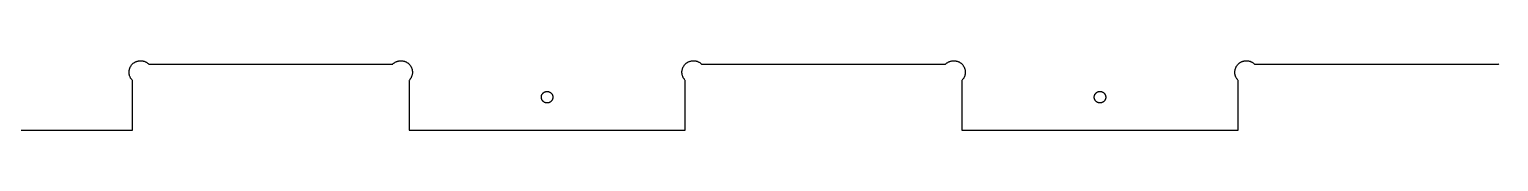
# Model space of a CAD drawing. Extents: x 0 to 96, y 0 to 48.
# Drawn here: x 32.09 to 48.05, y 25.64 to 26.4 of the extents above; entities that cross this region are included whole.
import ezdxf

# ---------------------------------------------------------------- set-up
doc = ezdxf.new("R2010")
doc.units = 0
doc.layers.add('Layer_1', color=7, linetype='CONTINUOUS')

msp = doc.modelspace()

# ---------------------------------------------------------------- linework, layer by layer
at = {"layer": 'Layer_1', "color": 7}
for p, q in [((33.183516, 26.321044), (33.185603, 26.325886)), ((33.185603, 26.325886), (33.187886, 26.330572)), ((33.187886, 26.330572), (33.190366, 26.335177)), ((33.190366, 26.335177), (33.193044, 26.339705)), ((33.193044, 26.339705), (33.195878, 26.344075)), ((33.195878, 26.344075), (33.198909, 26.348366)), ((33.198909, 26.348366), (33.202138, 26.3525)), ((33.202138, 26.3525), (33.205485, 26.356516)), ((33.205485, 26.356516), (33.209028, 26.360335)), ((33.209028, 26.360335), (33.212768, 26.364036)), ((33.212768, 26.364036), (33.216587, 26.367579)), ((33.216587, 26.367579), (33.220603, 26.370965)), ((33.220603, 26.370965), (33.224736, 26.374194)), ((33.224736, 26.374194), (33.228988, 26.377225)), ((33.228988, 26.377225), (33.233398, 26.380059)), ((33.233398, 26.380059), (33.237886, 26.382737)), ((33.237886, 26.382737), (33.242532, 26.385217)), ((33.242532, 26.385217), (33.247217, 26.3875)), ((33.247217, 26.3875), (33.252019, 26.389547)), ((33.252019, 26.389547), (33.256942, 26.391437)), ((33.256942, 26.391437), (33.261902, 26.39313)), ((33.261902, 26.39313), (33.266902, 26.394587)), ((33.266902, 26.394587), (33.271981, 26.395807)), ((33.271981, 26.395807), (33.277138, 26.396874)), ((33.277138, 26.39687), (33.282296, 26.397659)), ((33.282296, 26.397658), (33.287493, 26.398292)), ((33.287493, 26.398288), (33.292728, 26.398644)), ((33.292728, 26.398643), (33.297965, 26.398843)), ((33.297965, 26.398839), (33.303202, 26.398728)), ((33.303202, 26.39876), (33.308437, 26.398483)), ((33.308437, 26.398485), (33.313634, 26.398007)), ((33.313634, 26.398013), (33.318831, 26.397302)), ((33.318831, 26.397304), (33.323988, 26.396359)), ((33.323988, 26.396358), (33.329067, 26.395217)), ((33.329067, 26.395217), (33.334146, 26.393878)), ((33.334146, 26.393878), (33.339146, 26.392304)), ((33.339146, 26.392304), (33.344067, 26.390532)), ((33.344067, 26.390532), (33.348909, 26.388564)), ((33.348909, 26.388564), (33.353674, 26.386358)), ((33.353674, 26.386358), (33.358319, 26.383996)), ((33.358319, 26.383996), (33.362886, 26.381437)), ((33.362886, 26.381437), (33.367335, 26.378682)), ((33.367335, 26.378682), (33.371666, 26.375728)), ((33.371666, 26.375728), (33.375878, 26.372618)), ((33.375878, 26.372618), (33.379934, 26.369312)), ((33.379934, 26.369312), (33.383871, 26.365847)), ((33.383871, 26.365847), (33.387649, 26.362225)), ((33.387649, 26.362225), (36.038044, 26.362225)), ((36.038044, 26.362225), (36.039894, 26.364036)), ((36.039894, 26.364036), (36.043753, 26.367579)), ((36.043753, 26.367579), (36.047768, 26.370965)), ((36.047768, 26.370965), (36.051902, 26.374194)), ((36.051902, 26.374194), (36.056154, 26.377225)), ((36.056154, 26.377225), (36.060563, 26.380059)), ((36.060563, 26.380059), (36.065052, 26.382737)), ((36.065052, 26.382737), (36.069697, 26.385217)), ((36.069697, 26.385217), (36.074382, 26.3875)), ((36.074382, 26.3875), (36.079185, 26.389547)), ((36.079185, 26.389547), (36.084067, 26.391437)), ((36.084067, 26.391437), (36.089028, 26.39313)), ((36.089028, 26.39313), (36.094067, 26.394587)), ((36.094067, 26.394587), (36.099146, 26.395807)), ((36.099146, 26.395807), (36.104304, 26.396874)), ((36.104304, 26.39687), (36.109461, 26.397659)), ((36.109461, 26.397658), (36.114658, 26.398292)), ((36.114658, 26.398288), (36.119894, 26.398644)), ((36.119894, 26.398643), (36.125131, 26.398843)), ((36.125131, 26.398839), (36.127728, 26.398839)), ((36.127728, 26.398839), (36.132965, 26.398639)), ((36.132965, 26.398643), (36.138201, 26.398287)), ((36.138201, 26.398288), (36.143398, 26.397655)), ((36.143398, 26.397658), (36.148555, 26.396869)), ((36.148555, 26.39687), (36.153713, 26.395804)), ((36.153713, 26.395807), (36.158792, 26.394587)), ((36.158792, 26.394587), (36.163792, 26.39313)), ((36.163792, 26.39313), (36.168753, 26.391437)), ((36.168753, 26.391437), (36.173674, 26.389547)), ((36.173674, 26.389547), (36.178477, 26.3875)), ((36.178477, 26.3875), (36.183162, 26.385217)), ((36.183162, 26.385217), (36.187807, 26.382737)), ((36.187807, 26.382737), (36.192296, 26.380059)), ((36.192296, 26.380059), (36.196705, 26.377225)), ((36.196705, 26.377225), (36.200957, 26.374194)), ((36.200957, 26.374194), (36.205091, 26.370965)), ((36.205091, 26.370965), (36.209106, 26.367579)), ((36.209106, 26.367579), (36.212925, 26.364036)), ((36.212925, 26.364036), (36.216666, 26.360335)), ((36.216666, 26.360335), (36.220209, 26.356516)), ((36.220209, 26.356516), (36.223555, 26.3525)), ((36.223555, 26.3525), (36.226784, 26.348366)), ((36.226784, 26.348366), (36.229815, 26.344075)), ((36.229815, 26.344075), (36.232649, 26.339705)), ((36.232649, 26.339705), (36.235327, 26.335177)), ((36.235327, 26.335177), (36.237807, 26.330572)), ((36.237807, 26.330572), (36.240091, 26.325886)), ((36.240091, 26.325886), (36.242177, 26.321044)), ((39.187453, 26.321044), (39.189539, 26.325886)), ((39.189539, 26.325886), (39.191823, 26.330572)), ((39.191823, 26.330572), (39.194304, 26.335177)), ((39.194304, 26.335177), (39.196981, 26.339705)), ((39.196981, 26.339705), (39.199815, 26.344075)), ((39.199815, 26.344075), (39.202847, 26.348366)), ((39.202847, 26.348366), (39.206075, 26.3525)), ((39.206075, 26.3525), (39.209422, 26.356516)), ((39.209422, 26.356516), (39.212965, 26.360335)), ((39.212965, 26.360335), (39.216705, 26.364036)), ((39.216705, 26.364036), (39.220524, 26.367579)), ((39.220524, 26.367579), (39.224539, 26.370965)), ((39.224539, 26.370965), (39.228674, 26.374194)), ((39.228674, 26.374194), (39.232925, 26.377225)), ((39.232925, 26.377225), (39.237335, 26.380059)), ((39.237335, 26.380059), (39.241823, 26.382737)), ((39.241823, 26.382737), (39.246468, 26.385217)), ((39.246468, 26.385217), (39.251154, 26.3875)), ((39.251154, 26.3875), (39.255957, 26.389547)), ((39.255957, 26.389547), (39.260878, 26.391437)), ((39.260878, 26.391437), (39.265839, 26.39313)), ((39.265839, 26.39313), (39.270839, 26.394587)), ((39.270839, 26.394587), (39.275917, 26.395807)), ((39.275917, 26.395807), (39.281075, 26.396874)), ((39.281075, 26.39687), (39.286233, 26.397659)), ((39.286233, 26.397658), (39.291429, 26.398292)), ((39.291429, 26.398288), (39.296666, 26.398644)), ((39.296666, 26.398643), (39.301902, 26.398843)), ((39.301902, 26.398839), (39.307138, 26.398728)), ((39.307138, 26.39876), (39.312374, 26.398483)), ((39.312374, 26.398485), (39.317572, 26.398007)), ((39.317572, 26.398013), (39.322768, 26.397302)), ((39.322768, 26.397304), (39.327925, 26.396359)), ((39.327925, 26.396358), (39.333004, 26.395217)), ((39.333004, 26.395217), (39.338083, 26.393878)), ((39.338083, 26.393878), (39.343083, 26.392304)), ((39.343083, 26.392304), (39.348004, 26.390532)), ((39.348004, 26.390532), (39.352847, 26.388564)), ((39.352847, 26.388564), (39.357611, 26.386358)), ((39.357611, 26.386358), (39.362256, 26.383996)), ((39.362256, 26.383996), (39.366823, 26.381437)), ((39.366823, 26.381437), (39.371272, 26.378682)), ((39.371272, 26.378682), (39.375603, 26.375728)), ((39.375603, 26.375728), (39.379815, 26.372618)), ((39.379815, 26.372618), (39.383871, 26.369312)), ((39.383871, 26.369312), (39.387807, 26.365847)), ((39.387807, 26.365847), (39.391587, 26.362225)), ((39.391587, 26.362225), (42.041981, 26.362225)), ((42.041981, 26.362225), (42.043831, 26.364036)), ((42.043831, 26.364036), (42.047689, 26.367579)), ((42.047689, 26.367579), (42.051705, 26.370965)), ((42.051705, 26.370965), (42.055839, 26.374194)), ((42.055839, 26.374194), (42.060091, 26.377225)), ((42.060091, 26.377225), (42.064501, 26.380059)), ((42.064501, 26.380059), (42.068988, 26.382737)), ((42.068988, 26.382737), (42.073634, 26.385217)), ((42.073634, 26.385217), (42.078319, 26.3875)), ((42.078319, 26.3875), (42.083123, 26.389547)), ((42.083123, 26.389547), (42.088004, 26.391437)), ((42.088004, 26.391437), (42.092965, 26.39313)), ((42.092965, 26.39313), (42.098004, 26.394587)), ((42.098004, 26.394587), (42.103083, 26.395807)), ((42.103083, 26.395807), (42.108241, 26.396874)), ((42.108241, 26.39687), (42.113398, 26.397659)), ((42.113398, 26.397658), (42.118595, 26.398292)), ((42.118595, 26.398288), (42.123831, 26.398644)), ((42.123831, 26.398643), (42.129067, 26.398843)), ((42.129067, 26.398839), (42.131666, 26.398839)), ((42.131666, 26.398839), (42.136902, 26.398639)), ((42.136902, 26.398643), (42.142138, 26.398287)), ((42.142138, 26.398288), (42.147335, 26.397655)), ((42.147335, 26.397658), (42.152493, 26.396869)), ((42.152493, 26.39687), (42.157649, 26.395804)), ((42.157649, 26.395807), (42.162728, 26.394587)), ((42.162728, 26.394587), (42.167728, 26.39313)), ((42.167728, 26.39313), (42.172689, 26.391437)), ((42.172689, 26.391437), (42.177611, 26.389547)), ((42.177611, 26.389547), (42.182414, 26.3875)), ((42.182414, 26.3875), (42.187098, 26.385217)), ((42.187098, 26.385217), (42.191744, 26.382737)), ((42.191744, 26.382737), (42.196233, 26.380059)), ((42.196233, 26.380059), (42.200642, 26.377225)), ((42.200642, 26.377225), (42.204894, 26.374194)), ((42.204894, 26.374194), (42.209028, 26.370965)), ((42.209028, 26.370965), (42.213044, 26.367579)), ((42.213044, 26.367579), (42.216863, 26.364036)), ((42.216863, 26.364036), (42.220603, 26.360335)), ((42.220603, 26.360335), (42.224146, 26.356516)), ((42.224146, 26.356516), (42.227493, 26.3525)), ((42.227493, 26.3525), (42.230721, 26.348366)), ((42.230721, 26.348366), (42.233753, 26.344075)), ((42.233753, 26.344075), (42.236587, 26.339705)), ((42.236587, 26.339705), (42.239264, 26.335177)), ((42.239264, 26.335177), (42.241744, 26.330572)), ((42.241744, 26.330572), (42.244028, 26.325886)), ((42.244028, 26.325886), (42.246115, 26.321044)), ((45.191391, 26.321044), (45.193477, 26.325886)), ((45.193477, 26.325886), (45.195761, 26.330572)), ((45.195761, 26.330572), (45.198241, 26.335177)), ((45.198241, 26.335177), (45.200917, 26.339705)), ((45.200917, 26.339705), (45.203753, 26.344075)), ((45.203753, 26.344075), (45.206784, 26.348366)), ((45.206784, 26.348366), (45.210012, 26.3525)), ((45.210012, 26.3525), (45.213358, 26.356516)), ((45.213358, 26.356516), (45.216902, 26.360335)), ((45.216902, 26.360335), (45.220642, 26.364036)), ((45.220642, 26.364036), (45.224461, 26.367579)), ((45.224461, 26.367579), (45.228477, 26.370965)), ((45.228477, 26.370965), (45.232611, 26.374194)), ((45.232611, 26.374194), (45.236863, 26.377225)), ((45.236863, 26.377225), (45.241272, 26.380059)), ((45.241272, 26.380059), (45.245761, 26.382737)), ((45.245761, 26.382737), (45.250406, 26.385217)), ((45.250406, 26.385217), (45.255091, 26.3875)), ((45.255091, 26.3875), (45.259894, 26.389547)), ((45.259894, 26.389547), (45.264815, 26.391437)), ((45.264815, 26.391437), (45.269776, 26.39313)), ((45.269776, 26.39313), (45.274776, 26.394587)), ((45.274776, 26.394587), (45.279855, 26.395807)), ((45.279855, 26.395807), (45.285012, 26.396874)), ((45.285012, 26.39687), (45.290169, 26.397659)), ((45.290169, 26.397658), (45.295366, 26.398292)), ((45.295366, 26.398288), (45.300603, 26.398644)), ((45.300603, 26.398643), (45.305839, 26.398843)), ((45.305839, 26.398839), (45.311075, 26.398728)), ((45.311075, 26.39876), (45.316312, 26.398483)), ((45.316312, 26.398485), (45.321508, 26.398007)), ((45.321508, 26.398013), (45.326705, 26.397302)), ((45.326705, 26.397304), (45.331863, 26.396359)), ((45.331863, 26.396358), (45.336942, 26.395217)), ((45.336942, 26.395217), (45.342021, 26.393878)), ((45.342021, 26.393878), (45.347021, 26.392304)), ((45.347021, 26.392304), (45.351942, 26.390532)), ((45.351942, 26.390532), (45.356784, 26.388564)), ((45.356784, 26.388564), (45.361547, 26.386358)), ((45.361547, 26.386358), (45.366193, 26.383996)), ((45.366193, 26.383996), (45.370761, 26.381437)), ((45.370761, 26.381437), (45.375209, 26.378682)), ((45.375209, 26.378682), (45.379539, 26.375728)), ((45.379539, 26.375728), (45.383753, 26.372618)), ((45.383753, 26.372618), (45.387807, 26.369312)), ((45.387807, 26.369312), (45.391744, 26.365847)), ((45.391744, 26.365847), (45.395524, 26.362225)), ((45.395524, 26.362225), (48.045721, 26.362225)), ((48.045721, 26.362225), (48.047689, 26.364036)), ((33.174343, 26.269902), (33.174232, 26.275138)), ((33.174264, 26.275138), (33.174419, 26.280375)), ((33.174618, 26.264666), (33.174341, 26.269902)), ((33.174422, 26.280375), (33.174811, 26.28561)), ((33.175091, 26.259469), (33.174613, 26.264666)), ((33.174815, 26.28561), (33.175404, 26.290807)), ((33.175799, 26.254272), (33.175088, 26.259469)), ((33.175406, 26.290807), (33.176228, 26.295965)), ((33.176744, 26.249115), (33.175799, 26.254272)), ((33.176233, 26.295965), (33.177299, 26.301083)), ((33.177886, 26.244036), (33.176744, 26.249115)), ((33.177296, 26.301083), (33.178516, 26.306202)), ((33.179225, 26.238957), (33.177886, 26.244036)), ((33.178516, 26.306202), (33.179973, 26.311202)), ((33.180799, 26.233957), (33.179225, 26.238957)), ((33.179973, 26.311202), (33.181666, 26.316162)), ((33.182572, 26.229036), (33.180799, 26.233957)), ((33.181666, 26.316162), (33.183516, 26.321044)), ((33.184539, 26.224194), (33.182572, 26.229036)), ((33.186744, 26.219429), (33.184539, 26.224194)), ((33.189106, 26.214745), (33.186744, 26.219429)), ((33.191666, 26.210217), (33.189106, 26.214745)), ((33.194422, 26.205768), (33.191666, 26.210217)), ((33.197374, 26.201437), (33.194422, 26.205768)), ((33.200485, 26.197225), (33.197374, 26.201437)), ((33.203792, 26.193169), (33.200485, 26.197225)), ((33.207256, 26.189233), (33.203792, 26.193169)), ((33.210878, 26.185453), (33.207256, 26.189233)), ((33.210878, 25.643485), (33.210878, 26.185453)), ((36.218437, 26.189233), (36.214815, 26.185453)), ((36.214815, 26.185453), (36.214815, 25.643485)), ((36.221902, 26.193169), (36.218437, 26.189233)), ((36.225209, 26.197225), (36.221902, 26.193169)), ((36.228319, 26.201437), (36.225209, 26.197225)), ((36.231272, 26.205768), (36.228319, 26.201437)), ((36.234028, 26.210217), (36.231272, 26.205768)), ((36.236587, 26.214745), (36.234028, 26.210217)), ((36.238949, 26.219429), (36.236587, 26.214745)), ((36.241154, 26.224194), (36.238949, 26.219429)), ((36.243123, 26.229036), (36.241154, 26.224194)), ((36.242177, 26.321044), (36.244028, 26.316162)), ((36.244894, 26.233957), (36.243123, 26.229036)), ((36.244028, 26.316162), (36.245721, 26.311202)), ((36.246468, 26.238957), (36.244894, 26.233957)), ((36.245721, 26.311202), (36.247177, 26.306202)), ((36.247807, 26.244036), (36.246468, 26.238957)), ((36.247177, 26.306202), (36.248398, 26.301083)), ((36.248949, 26.249115), (36.247807, 26.244036)), ((36.248398, 26.301083), (36.249465, 26.295965)), ((36.249894, 26.254272), (36.248949, 26.249115)), ((36.249461, 26.295965), (36.250283, 26.290807)), ((36.250603, 26.259469), (36.249892, 26.254272)), ((36.250287, 26.290807), (36.250876, 26.28561)), ((36.251075, 26.264666), (36.250597, 26.259469)), ((36.250878, 26.28561), (36.251267, 26.280375)), ((36.251351, 26.269902), (36.251073, 26.264666)), ((36.251272, 26.280375), (36.251427, 26.275138)), ((36.251429, 26.275138), (36.251318, 26.269902)), ((39.178279, 26.269902), (39.178168, 26.275138)), ((39.178202, 26.275138), (39.178357, 26.280375)), ((39.178555, 26.264666), (39.178277, 26.269902)), ((39.178358, 26.280375), (39.178747, 26.28561)), ((39.179028, 26.259469), (39.178551, 26.264666)), ((39.178753, 26.28561), (39.179342, 26.290807)), ((39.179736, 26.254272), (39.179025, 26.259469)), ((39.179343, 26.290807), (39.180165, 26.295965)), ((39.180682, 26.249115), (39.179737, 26.254272)), ((39.180169, 26.295965), (39.181236, 26.301083)), ((39.181823, 26.244036), (39.180682, 26.249115)), ((39.181233, 26.301083), (39.182453, 26.306202)), ((39.183162, 26.238957), (39.181823, 26.244036)), ((39.182453, 26.306202), (39.183909, 26.311202)), ((39.184736, 26.233957), (39.183162, 26.238957)), ((39.183909, 26.311202), (39.185603, 26.316162)), ((39.186508, 26.229036), (39.184736, 26.233957)), ((39.185603, 26.316162), (39.187453, 26.321044)), ((39.188477, 26.224194), (39.186508, 26.229036)), ((39.190682, 26.219429), (39.188477, 26.224194)), ((39.193044, 26.214745), (39.190682, 26.219429)), ((39.195603, 26.210217), (39.193044, 26.214745)), ((39.198358, 26.205768), (39.195603, 26.210217)), ((39.201312, 26.201437), (39.198358, 26.205768)), ((39.204422, 26.197225), (39.201312, 26.201437)), ((39.207728, 26.193169), (39.204422, 26.197225)), ((39.211193, 26.189233), (39.207728, 26.193169)), ((39.214815, 26.185453), (39.211193, 26.189233)), ((39.214815, 25.643485), (39.214815, 26.185453)), ((42.222374, 26.189233), (42.218753, 26.185453)), ((42.218753, 26.185453), (42.218753, 25.643485)), ((42.225839, 26.193169), (42.222374, 26.189233)), ((42.229146, 26.197225), (42.225839, 26.193169)), ((42.232256, 26.201437), (42.229146, 26.197225)), ((42.235209, 26.205768), (42.232256, 26.201437)), ((42.237965, 26.210217), (42.235209, 26.205768)), ((42.240524, 26.214745), (42.237965, 26.210217)), ((42.242886, 26.219429), (42.240524, 26.214745)), ((42.245091, 26.224194), (42.242886, 26.219429)), ((42.247059, 26.229036), (42.245091, 26.224194)), ((42.246115, 26.321044), (42.247965, 26.316162)), ((42.248831, 26.233957), (42.247059, 26.229036)), ((42.247965, 26.316162), (42.249658, 26.311202)), ((42.250406, 26.238957), (42.248831, 26.233957)), ((42.249658, 26.311202), (42.251115, 26.306202)), ((42.251744, 26.244036), (42.250406, 26.238957)), ((42.251115, 26.306202), (42.252335, 26.301083)), ((42.252886, 26.249115), (42.251744, 26.244036)), ((42.252335, 26.301083), (42.253402, 26.295965)), ((42.253831, 26.254272), (42.252886, 26.249115)), ((42.253398, 26.295965), (42.254221, 26.290807)), ((42.254539, 26.259469), (42.253828, 26.254272)), ((42.254225, 26.290807), (42.254814, 26.28561)), ((42.255012, 26.264666), (42.254534, 26.259469)), ((42.254815, 26.28561), (42.255204, 26.280375)), ((42.255287, 26.269902), (42.255009, 26.264666)), ((42.255209, 26.280375), (42.255365, 26.275138)), ((42.255366, 26.275138), (42.255255, 26.269902)), ((45.182217, 26.269902), (45.182106, 26.275138)), ((45.182138, 26.275138), (45.182294, 26.280375)), ((45.182493, 26.264666), (45.182215, 26.269902)), ((45.182296, 26.280375), (45.182685, 26.28561)), ((45.182965, 26.259469), (45.182487, 26.264666)), ((45.182689, 26.28561), (45.183278, 26.290807)), ((45.183674, 26.254272), (45.182963, 26.259469)), ((45.183279, 26.290807), (45.184102, 26.295965)), ((45.184618, 26.249115), (45.183674, 26.254272)), ((45.184106, 26.295965), (45.185173, 26.301083)), ((45.185761, 26.244036), (45.184618, 26.249115)), ((45.185169, 26.301083), (45.186391, 26.306202)), ((45.187098, 26.238957), (45.185761, 26.244036)), ((45.186391, 26.306202), (45.187847, 26.311202)), ((45.188674, 26.233957), (45.187098, 26.238957)), ((45.187847, 26.311202), (45.189539, 26.316162)), ((45.190445, 26.229036), (45.188674, 26.233957)), ((45.189539, 26.316162), (45.191391, 26.321044)), ((45.192414, 26.224194), (45.190445, 26.229036)), ((45.194618, 26.219429), (45.192414, 26.224194)), ((45.196981, 26.214745), (45.194618, 26.219429)), ((45.199539, 26.210217), (45.196981, 26.214745)), ((45.202296, 26.205768), (45.199539, 26.210217)), ((45.205248, 26.201437), (45.202296, 26.205768)), ((45.208358, 26.197225), (45.205248, 26.201437)), ((45.211666, 26.193169), (45.208358, 26.197225)), ((45.215131, 26.189233), (45.211666, 26.193169)), ((45.218753, 26.185453), (45.215131, 26.189233)), ((45.218753, 25.643485), (45.218753, 26.185453)), ((37.651351, 26.004154), (37.651551, 26.00809)), ((37.651547, 26.00809), (37.652025, 26.011988)), ((37.652019, 26.011988), (37.652686, 26.015847)), ((37.652689, 26.015847), (37.653634, 26.019666)), ((37.653634, 26.019666), (37.654815, 26.023406)), ((37.654815, 26.023406), (37.656233, 26.027067)), ((37.656233, 26.027067), (37.657847, 26.03065)), ((37.657847, 26.03065), (37.659697, 26.034115)), ((37.659697, 26.034115), (37.661784, 26.037422)), ((37.661784, 26.037422), (37.664028, 26.04065)), ((37.664028, 26.04065), (37.666508, 26.043682)), ((37.666508, 26.043682), (37.669185, 26.046595)), ((37.669185, 26.046595), (37.672021, 26.049312)), ((37.672021, 26.049312), (37.675012, 26.051832)), ((37.675012, 26.051832), (37.678162, 26.054154)), ((37.678162, 26.054154), (37.681468, 26.056319)), ((37.681468, 26.056319), (37.684894, 26.058248)), ((37.684894, 26.058248), (37.688398, 26.059942)), ((37.688398, 26.059942), (37.692059, 26.061437)), ((37.692059, 26.061437), (37.695761, 26.062697)), ((37.695761, 26.062697), (37.699539, 26.063686)), ((37.699539, 26.063682), (37.703398, 26.06447)), ((37.703398, 26.064469), (37.707296, 26.065025)), ((37.707296, 26.06502), (37.711233, 26.065298)), ((37.711233, 26.065296), (37.715131, 26.065296)), ((37.715131, 26.065335), (37.719067, 26.065135)), ((37.719067, 26.065138), (37.722965, 26.06466)), ((37.722965, 26.064666), (37.726823, 26.063999)), ((37.726823, 26.063996), (37.730642, 26.063052)), ((37.730642, 26.063052), (37.734382, 26.06187)), ((37.734382, 26.06187), (37.738044, 26.060453)), ((37.738044, 26.060453), (37.741626, 26.058839)), ((37.741626, 26.058839), (37.745091, 26.056988)), ((37.745091, 26.056988), (37.748437, 26.054902)), ((37.748437, 26.054902), (37.751626, 26.052618)), ((37.751626, 26.052618), (37.754658, 26.050177)), ((37.754658, 26.050177), (37.757572, 26.0475)), ((37.757572, 26.0475), (37.760287, 26.044666)), ((37.760287, 26.044666), (37.762807, 26.041674)), ((37.762807, 26.041674), (37.765169, 26.038524)), ((37.765169, 26.038524), (37.767296, 26.035217)), ((37.767296, 26.035217), (37.769225, 26.031792)), ((37.769225, 26.031792), (37.770917, 26.028248)), ((37.770917, 26.028248), (37.772414, 26.024626)), ((37.772414, 26.024626), (37.773674, 26.020926)), ((37.773674, 26.020926), (37.774696, 26.017107)), ((37.774697, 26.017107), (37.775442, 26.013288)), ((37.775445, 26.013288), (37.776001, 26.00939)), ((37.775996, 26.00939), (37.776274, 26.005453)), ((43.655287, 26.004154), (43.655487, 26.00809)), ((43.655485, 26.00809), (43.655963, 26.011988)), ((43.655957, 26.011988), (43.656624, 26.015847)), ((43.656626, 26.015847), (43.657571, 26.019666)), ((43.657572, 26.019666), (43.658753, 26.023406)), ((43.658753, 26.023406), (43.660169, 26.027067)), ((43.660169, 26.027067), (43.661784, 26.03065)), ((43.661784, 26.03065), (43.663634, 26.034115)), ((43.663634, 26.034115), (43.665721, 26.037422)), ((43.665721, 26.037422), (43.667965, 26.04065)), ((43.667965, 26.04065), (43.670445, 26.043682)), ((43.670445, 26.043682), (43.673123, 26.046595)), ((43.673123, 26.046595), (43.675957, 26.049312)), ((43.675957, 26.049312), (43.678949, 26.051832)), ((43.678949, 26.051832), (43.682098, 26.054154)), ((43.682098, 26.054154), (43.685406, 26.056319)), ((43.685406, 26.056319), (43.688831, 26.058248)), ((43.688831, 26.058248), (43.692335, 26.059942)), ((43.692335, 26.059942), (43.695996, 26.061437)), ((43.695996, 26.061437), (43.699697, 26.062697)), ((43.699697, 26.062697), (43.703477, 26.063686)), ((43.703477, 26.063682), (43.707335, 26.06447)), ((43.707335, 26.064469), (43.711233, 26.065025)), ((43.711233, 26.06502), (43.715169, 26.065298)), ((43.715169, 26.065296), (43.719067, 26.065296)), ((43.719067, 26.065335), (43.723004, 26.065135)), ((43.723004, 26.065138), (43.726902, 26.06466)), ((43.726902, 26.064666), (43.730761, 26.063999)), ((43.730761, 26.063996), (43.734579, 26.063052)), ((43.734579, 26.063052), (43.738319, 26.06187)), ((43.738319, 26.06187), (43.741981, 26.060453)), ((43.741981, 26.060453), (43.745563, 26.058839)), ((43.745563, 26.058839), (43.749028, 26.056988)), ((43.749028, 26.056988), (43.752374, 26.054902)), ((43.752374, 26.054902), (43.755563, 26.052618)), ((43.755563, 26.052618), (43.758595, 26.050177)), ((43.758595, 26.050177), (43.761508, 26.0475)), ((43.761508, 26.0475), (43.764225, 26.044666)), ((43.764225, 26.044666), (43.766744, 26.041674)), ((43.766744, 26.041674), (43.769106, 26.038524)), ((43.769106, 26.038524), (43.771233, 26.035217)), ((43.771233, 26.035217), (43.773162, 26.031792)), ((43.773162, 26.031792), (43.774855, 26.028248)), ((43.774855, 26.028248), (43.776351, 26.024626)), ((43.776351, 26.024626), (43.777611, 26.020926)), ((43.777611, 26.020926), (43.778633, 26.017107)), ((43.778634, 26.017107), (43.779378, 26.013288)), ((43.779382, 26.013288), (43.779937, 26.00939)), ((43.779934, 26.00939), (43.780212, 26.005453)), ((37.651666, 25.996319), (37.651388, 26.000217)), ((37.651391, 26.000217), (37.651391, 26.004154)), ((37.652217, 25.992422), (37.651662, 25.996319)), ((37.652965, 25.988564), (37.652221, 25.992422)), ((37.653988, 25.984784), (37.652966, 25.988564)), ((37.655248, 25.981044), (37.653988, 25.984784)), ((37.656744, 25.977422), (37.655248, 25.981044)), ((37.658437, 25.973878), (37.656744, 25.977422)), ((37.660366, 25.970453), (37.658437, 25.973878)), ((37.662493, 25.967185), (37.660366, 25.970453)), ((37.664855, 25.964036), (37.662493, 25.967185)), ((37.667374, 25.961044), (37.664855, 25.964036)), ((37.670091, 25.958209), (37.667374, 25.961044)), ((37.673004, 25.955532), (37.670091, 25.958209)), ((37.676036, 25.953052), (37.673004, 25.955532)), ((37.679225, 25.950807), (37.676036, 25.953052)), ((37.682572, 25.94872), (37.679225, 25.950807)), ((37.686036, 25.94687), (37.682572, 25.94872)), ((37.689618, 25.945217), (37.686036, 25.94687)), ((37.693279, 25.943839), (37.689618, 25.945217)), ((37.697021, 25.942658), (37.693279, 25.943839)), ((37.700839, 25.941713), (37.697021, 25.942657)), ((37.704697, 25.941004), (37.700839, 25.941715)), ((37.708595, 25.940572), (37.704697, 25.941005)), ((37.712532, 25.940375), (37.708595, 25.940575)), ((37.716429, 25.940414), (37.712532, 25.940414)), ((37.720366, 25.940689), (37.716429, 25.940412)), ((37.724264, 25.94124), (37.720366, 25.940685)), ((37.728083, 25.941988), (37.724264, 25.941244)), ((37.731902, 25.943013), (37.728083, 25.94199)), ((37.735603, 25.944272), (37.731902, 25.943013)), ((37.739264, 25.945768), (37.735603, 25.944272)), ((37.742768, 25.947462), (37.739264, 25.945768)), ((37.746193, 25.94939), (37.742768, 25.947462)), ((37.749501, 25.951516), (37.746193, 25.94939)), ((37.752649, 25.953878), (37.749501, 25.951516)), ((37.755642, 25.956398), (37.752649, 25.953878)), ((37.758477, 25.959115), (37.755642, 25.956398)), ((37.761154, 25.961988), (37.758477, 25.959115)), ((37.763595, 25.965059), (37.761154, 25.961988)), ((37.765878, 25.968248), (37.763595, 25.965059)), ((37.767965, 25.971595), (37.765878, 25.968248)), ((37.769815, 25.975059), (37.767965, 25.971595)), ((37.771429, 25.978643), (37.769815, 25.975059)), ((37.772847, 25.982304), (37.771429, 25.978643)), ((37.774028, 25.986044), (37.772847, 25.982304)), ((37.774973, 25.989863), (37.774028, 25.986044)), ((37.775642, 25.99372), (37.774975, 25.989863)), ((37.776115, 25.997618), (37.775637, 25.99372)), ((37.776312, 26.001556), (37.776112, 25.997618)), ((37.776272, 26.005453), (37.776272, 26.001556)), ((43.655603, 25.996319), (43.655325, 26.000217)), ((43.655327, 26.000217), (43.655327, 26.004154)), ((43.656154, 25.992422), (43.655598, 25.996319)), ((43.656902, 25.988564), (43.656157, 25.992422)), ((43.657925, 25.984784), (43.656903, 25.988564)), ((43.659185, 25.981044), (43.657925, 25.984784)), ((43.660682, 25.977422), (43.659185, 25.981044)), ((43.662374, 25.973878), (43.660682, 25.977422)), ((43.664304, 25.970453), (43.662374, 25.973878)), ((43.666429, 25.967185), (43.664304, 25.970453)), ((43.668792, 25.964036), (43.666429, 25.967185)), ((43.671312, 25.961044), (43.668792, 25.964036)), ((43.674028, 25.958209), (43.671312, 25.961044)), ((43.676942, 25.955532), (43.674028, 25.958209)), ((43.679973, 25.953052), (43.676942, 25.955532)), ((43.683162, 25.950807), (43.679973, 25.953052)), ((43.686508, 25.94872), (43.683162, 25.950807)), ((43.689973, 25.94687), (43.686508, 25.94872)), ((43.693555, 25.945217), (43.689973, 25.94687)), ((43.697217, 25.943839), (43.693555, 25.945217)), ((43.700957, 25.942658), (43.697217, 25.943839)), ((43.704776, 25.941713), (43.700957, 25.942657)), ((43.708634, 25.941004), (43.704776, 25.941715)), ((43.712532, 25.940572), (43.708634, 25.941005)), ((43.716468, 25.940375), (43.712532, 25.940575)), ((43.720366, 25.940414), (43.716468, 25.940414)), ((43.724304, 25.940689), (43.720366, 25.940412)), ((43.728202, 25.94124), (43.724304, 25.940685)), ((43.732021, 25.941988), (43.728202, 25.941244)), ((43.735839, 25.943013), (43.732021, 25.94199)), ((43.739539, 25.944272), (43.735839, 25.943013)), ((43.743202, 25.945768), (43.739539, 25.944272)), ((43.746705, 25.947462), (43.743202, 25.945768)), ((43.750131, 25.94939), (43.746705, 25.947462)), ((43.753437, 25.951516), (43.750131, 25.94939)), ((43.756587, 25.953878), (43.753437, 25.951516)), ((43.759579, 25.956398), (43.756587, 25.953878)), ((43.762414, 25.959115), (43.759579, 25.956398)), ((43.765091, 25.961988), (43.762414, 25.959115)), ((43.767532, 25.965059), (43.765091, 25.961988)), ((43.769815, 25.968248), (43.767532, 25.965059)), ((43.771902, 25.971595), (43.769815, 25.968248)), ((43.773753, 25.975059), (43.771902, 25.971595)), ((43.775366, 25.978643), (43.773753, 25.975059)), ((43.776784, 25.982304), (43.775366, 25.978643)), ((43.777965, 25.986044), (43.776784, 25.982304)), ((43.778909, 25.989863), (43.777965, 25.986044)), ((43.779579, 25.99372), (43.778913, 25.989863)), ((43.780052, 25.997618), (43.779574, 25.99372)), ((43.780248, 26.001556), (43.780048, 25.997618)), ((43.780209, 26.005453), (43.780209, 26.001556)), ((30.210878, 25.643485), (33.210878, 25.643485)), ((36.214815, 25.643485), (39.214815, 25.643485)), ((42.218753, 25.643485), (45.218753, 25.643485))]:
    msp.add_line(p, q, dxfattribs=at)

doc.saveas('drawing.dxf')
